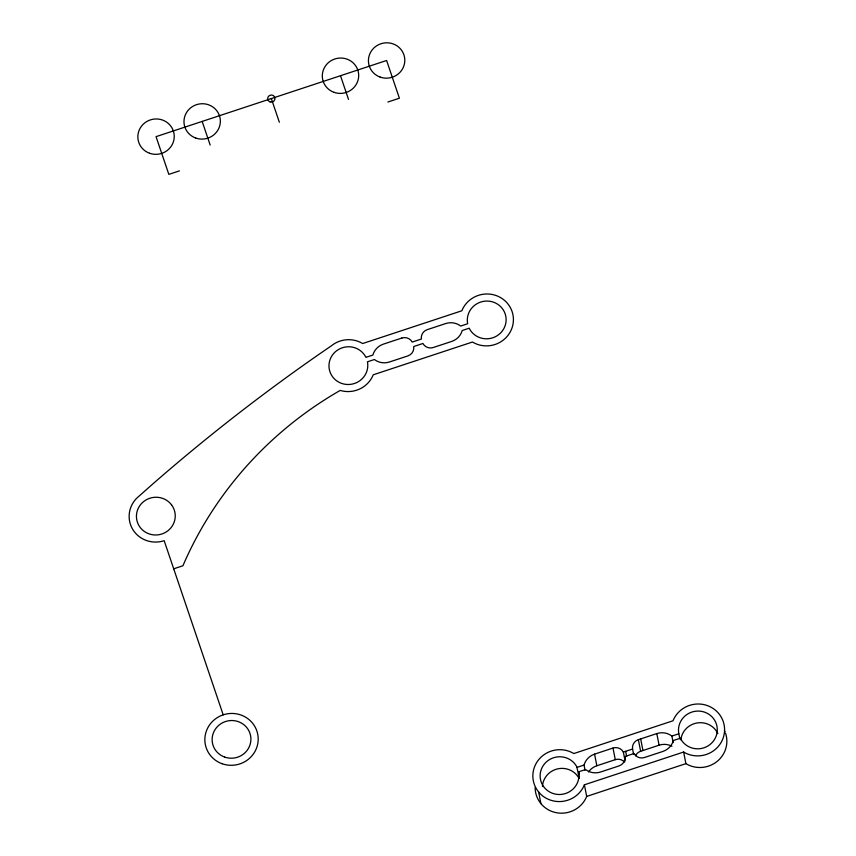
<?xml version="1.0" encoding="UTF-8"?>
<svg xmlns="http://www.w3.org/2000/svg" width="856" height="856" viewBox="0 0 856 856"><rect width="100%" height="100%" fill="white"/><g stroke="black" fill="none" stroke-linecap="round" stroke-linejoin="round"><path stroke-width="1.28" d="M584.402 784.802L583.963 785.84A26.729 25.915 -11.1 0 1 538.852 792.26L537.996 791.19A26.729 25.915 -11.1 0 1 539.655 758.555A26.729 25.915 -11.1 0 1 572.825 752.98L573.809 753.548L673.019 720.773L673.458 719.736A26.729 25.915 -11.1 0 1 709.517 706.457A26.729 25.915 -11.1 0 1 721.49 741.788A26.729 25.915 -11.1 0 1 684.607 752.606L683.623 752.028L584.402 784.802L586.681 796.422L586.242 797.46A26.729 25.915 -11.1 0 1 541.131 803.88L540.275 802.81A26.729 25.915 -11.1 0 1 535.128 787.627M179.439 170.879L168.835 174.378L156.049 136.65L386.612 60.487L399.399 98.215L387.875 102.025M173.704 568.812L182.927 565.763A373.462 362.216 -11.1 0 1 340.207 390.422A26.729 25.915 -11.1 0 0 372.799 375.838L373.237 374.8L472.459 342.026L473.443 342.593A26.729 25.915 -11.1 0 0 510.326 331.786A26.729 25.915 -11.1 0 0 498.353 296.444A26.729 25.915 -11.1 0 0 462.294 309.722L461.865 310.771L362.644 343.545L361.66 342.967A26.729 25.915 -11.1 0 0 331.518 345.706L317.769 355.176A1885.533 1828.726 -11.1 0 0 153.524 483.33L138.972 496.191A26.729 25.915 -11.1 0 0 132.412 528.837A26.729 25.915 -11.1 0 0 164.17 540.682L223.202 714.846M577.083 767.361L584.038 765.061A16.104 15.622 -11.1 0 1 594.567 754.136L613.003 748.048A8.603 8.346 -11.1 0 1 623.35 752.082L632.573 749.032A8.603 8.346 -11.1 0 1 638.362 739.67L656.809 733.581A16.104 15.622 -11.1 0 1 671.874 736.053L678.829 733.753L678.722 733.164A19.431 18.853 -11.1 0 1 702.851 711.646A19.431 18.853 -11.1 0 1 713.005 741.606A19.431 18.853 -11.1 0 1 680.616 738.749L680.349 738.214L673.383 740.515A16.104 15.622 -11.1 0 1 662.865 751.44L644.418 757.528A8.603 8.346 -11.1 0 1 634.082 753.494L624.859 756.543A8.603 8.346 -11.1 0 1 619.059 765.906L600.612 772.005A16.104 15.622 -11.1 0 1 585.558 769.533L578.592 771.823L578.71 772.412A19.431 18.853 -11.1 0 1 567.496 792.763A19.431 18.853 -11.1 0 1 544.491 787.723L543.87 786.953A19.431 18.853 -11.1 0 1 549.349 759.689A19.431 18.853 -11.1 0 1 576.816 766.826L579.105 777.687M588.511 771.973A16.104 15.622 -11.1 0 1 596.846 765.756L615.282 759.668A8.603 8.346 -11.1 0 1 624.505 762.075M635.505 755.827A8.603 8.346 -11.1 0 1 640.641 751.29L659.088 745.191A16.104 15.622 -11.1 0 1 671.949 746.25M586.681 796.422L685.902 763.648L686.887 764.215A26.729 25.915 -11.1 0 0 717.028 761.487A26.729 25.915 -11.1 0 0 725.524 733.175M340.495 75.724L348.52 99.392M271.331 98.568L279.345 122.237M202.155 121.413L210.18 145.081M683.623 752.028L685.902 763.648M678.829 733.753L679.846 738.91M671.874 736.053L673.137 742.505M656.809 733.581L659.088 745.191M640.673 738.91L642.952 750.519M638.362 739.67L640.641 751.29M632.573 749.032L633.579 754.2M625.65 751.322L626.667 756.479M624.859 756.543L625.362 759.122M623.35 752.082L625.115 761.112M613.003 748.048L615.282 759.668M594.567 754.136L596.846 765.756M584.038 765.061L585.055 770.229M578.592 771.823L579.105 774.413M538.627 791.982L540.906 803.602M680.852 739.862A19.431 18.853 -11.1 0 1 697.062 722.967A19.431 18.853 -11.1 0 1 717.874 733.635M724.518 730.66A26.729 25.915 -11.1 0 1 725.053 731.901M542.437 786.536A19.431 18.853 -11.1 0 1 557.727 768.848A19.431 18.853 -11.1 0 1 579.095 778.436M401.839 338.045L383.402 344.133A16.104 15.622 -11.1 0 0 372.874 355.058L365.919 357.359L365.651 356.824A19.431 18.853 -11.1 0 0 338.184 349.687A19.431 18.853 -11.1 0 0 332.706 376.94L333.326 377.721A19.431 18.853 -11.1 0 0 356.331 382.76A19.431 18.853 -11.1 0 0 367.545 362.409L367.438 361.82L374.393 359.52A16.104 15.622 -11.1 0 0 389.448 361.992L407.895 355.903A8.603 8.346 -11.1 0 0 413.694 346.541L422.918 343.491A8.603 8.346 -11.1 0 0 433.254 347.525L451.7 341.437A16.104 15.622 -11.1 0 0 462.219 330.512L469.184 328.212L469.452 328.747A19.431 18.853 -11.1 0 0 501.841 331.593A19.431 18.853 -11.1 0 0 491.686 301.633A19.431 18.853 -11.1 0 0 467.558 323.161L467.665 323.75L460.71 326.04A16.104 15.622 -11.1 0 0 445.644 323.568L427.198 329.667A8.603 8.346 -11.1 0 0 421.409 339.03L412.185 342.068A8.603 8.346 -11.1 0 0 401.839 338.045M171.51 504.805L170.89 504.034A19.431 18.853 -11.1 0 0 137.816 509.309A19.431 18.853 -11.1 0 0 158.264 534.818A19.431 18.853 -11.1 0 0 171.51 504.805M224.636 757.068A19.41 18.821 -11.1 0 0 250.669 736.16A19.41 18.821 -11.1 0 0 219.275 724.904A19.41 18.821 -11.1 0 0 224.636 757.068M222.046 763.713A26.697 25.894 -11.1 0 0 257.859 734.951A26.697 25.894 -11.1 0 0 214.674 719.468A26.697 25.894 -11.1 0 0 222.046 763.713M334.022 92.33A18.222 17.676 -11.1 0 0 358.461 72.696A18.222 17.676 -11.1 0 0 329.004 62.135A18.222 17.676 -11.1 0 0 334.022 92.33M270.036 101.896A3.649 3.531 -11.1 0 0 274.926 97.969A3.649 3.531 -11.1 0 0 269.03 95.851A3.649 3.531 -11.1 0 0 270.036 101.896M149.575 153.256A18.222 17.676 -11.1 0 0 174.014 133.622A18.222 17.676 -11.1 0 0 144.546 123.061A18.222 17.676 -11.1 0 0 149.575 153.256M195.692 138.019A18.222 17.676 -11.1 0 0 220.131 118.396A18.222 17.676 -11.1 0 0 190.663 107.835A18.222 17.676 -11.1 0 0 195.692 138.019M380.139 77.094A18.222 17.676 -11.1 0 0 404.578 57.47A18.222 17.676 -11.1 0 0 375.11 46.909A18.222 17.676 -11.1 0 0 380.139 77.094"/></g></svg>
